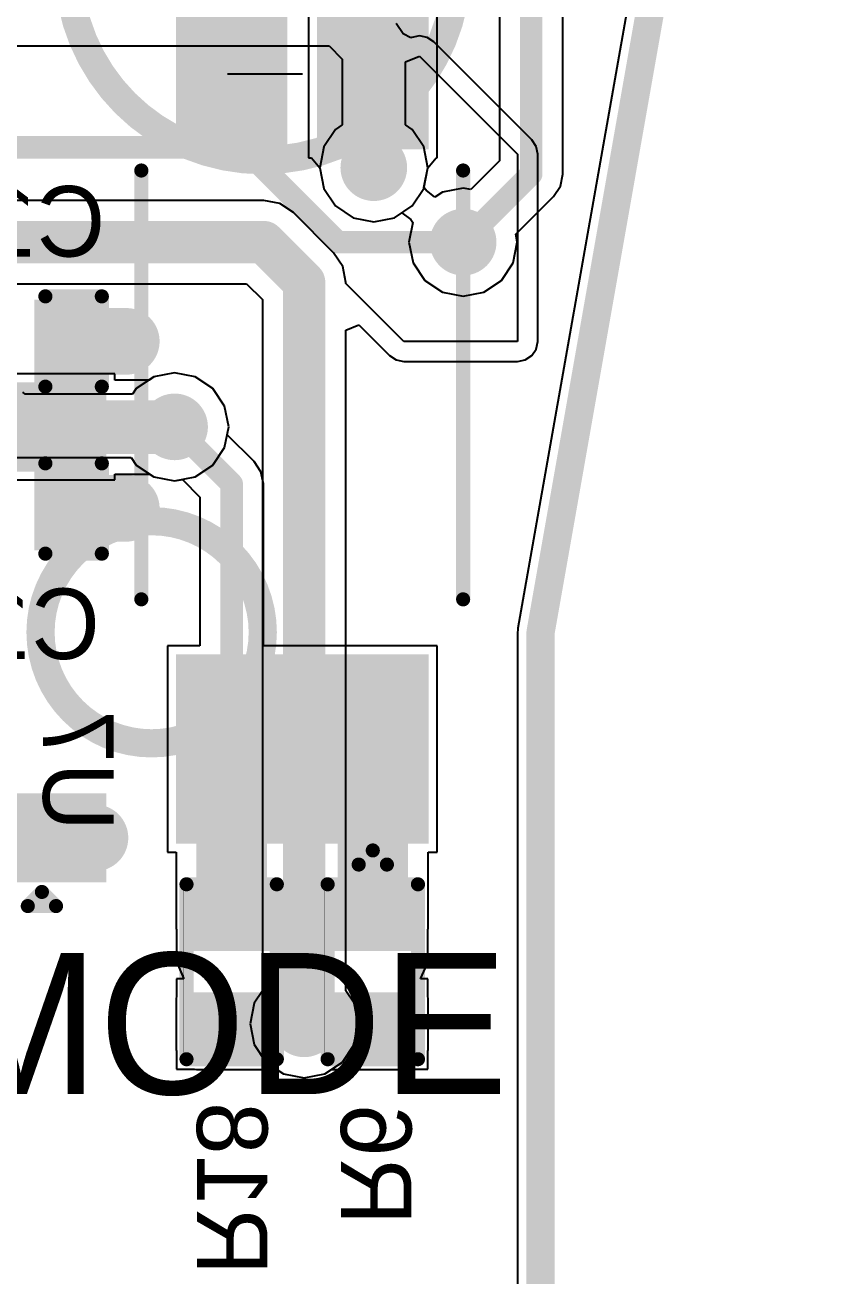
# Model space of a CAD drawing. Header units: millimetres. Extents: x -1.06 to 3.49, y -0.26 to 2.81.
# Drawn here: x 0.2898 to 0.5728, y 0.1262 to 0.5696 of the extents above; entities that cross this region are included whole.
import ezdxf

# ---------------------------------------------------------------- set-up
doc = ezdxf.new("R2010")
doc.units = ezdxf.units.MM
doc.header["$MEASUREMENT"] = 0
for name, color, linetype in [('BottomLayer', 5, 'Continuous'), ('BottomOverlay', 54, 'Continuous'), ('BottomPaste', 16, 'Continuous'), ('BottomSolder', 6, 'Continuous'), ('Mechanical1', 6, 'Continuous'), ('Mechanical2', 216, 'Continuous'), ('MultiLayer', 9, 'Continuous'), ('TopLayer', 1, 'Continuous'), ('TopOverlay', 2, 'Continuous'), ('TopPaste', 8, 'Continuous'), ('TopSolder', 216, 'Continuous'), ('ViaHoleLayer', 16, 'Continuous')]:
    doc.layers.add(name, color=color, linetype=linetype)

# ---------------------------------------------------------------- blocks, each defined once
blk = doc.blocks.new('SOP_4_1_27_________B____2_6___B_8')
at = {"layer": 'BottomLayer'}
for points in [[(-0.152559, 0.009252), (-0.093504, 0.009252), (-0.152559, 0.040748), (-0.093504, 0.040748)], [(0.093504, 0.009252), (0.152559, 0.009252), (0.093504, 0.040748), (0.152559, 0.040748)], [(-0.152559, -0.040748), (-0.093504, -0.040748), (-0.152559, -0.009252), (-0.093504, -0.009252)], [(0.093504, -0.040748), (0.152559, -0.040748), (0.093504, -0.009252), (0.152559, -0.009252)], [(0.093504, -0.040748), (0.152559, -0.040748), (0.093504, -0.009252), (0.152559, -0.009252)]]:
    blk.add_solid(points, dxfattribs=at)
at = {"layer": 'BottomOverlay', "const_width": 0.005}
for points in [[(-0.07, 0.057), (0.082, 0.057)], [(-0.164, -0.02), (-0.164, -0.03)], [(-0.164, -0.02), (-0.159, -0.025)], [(-0.159, -0.025), (-0.164, -0.03)], [(-0.07, -0.057), (0.082, -0.057)]]:
    blk.add_lwpolyline(points, dxfattribs=at)
at = {"layer": 'BottomOverlay', "const_width": 0.0025}
for points in [[(-0.07125, 0.057, 1), (-0.06875, 0.057, 1)], [(0.08075, 0.057, 1), (0.08325, 0.057, 1)], [(-0.16525, -0.02, 1), (-0.16275, -0.02, 1)], [(-0.16525, -0.02, 1), (-0.16275, -0.02, 1)], [(-0.16025, -0.025, 1), (-0.15775, -0.025, 1)], [(-0.16025, -0.025, 1), (-0.15775, -0.025, 1)], [(-0.16525, -0.03, 1), (-0.16275, -0.03, 1)], [(-0.16525, -0.03, 1), (-0.16275, -0.03, 1)], [(-0.07125, -0.057, 1), (-0.06875, -0.057, 1)], [(0.08075, -0.057, 1), (0.08325, -0.057, 1)]]:
    blk.add_lwpolyline(points, format="xyb", close=True, dxfattribs=at)
at = {"layer": 'BottomPaste'}
for points in [[(-0.152559, 0.009252), (-0.093504, 0.009252), (-0.152559, 0.040748), (-0.093504, 0.040748)], [(0.093504, 0.009252), (0.152559, 0.009252), (0.093504, 0.040748), (0.152559, 0.040748)], [(-0.152559, -0.040748), (-0.093504, -0.040748), (-0.152559, -0.009252), (-0.093504, -0.009252)], [(0.093504, -0.040748), (0.152559, -0.040748), (0.093504, -0.009252), (0.152559, -0.009252)], [(0.093504, -0.040748), (0.152559, -0.040748), (0.093504, -0.009252), (0.152559, -0.009252)]]:
    blk.add_solid(points, dxfattribs=at)
at = {"layer": 'BottomSolder'}
for points in [[(-0.156559, 0.005252), (-0.089504, 0.005252), (-0.156559, 0.044748), (-0.089504, 0.044748)], [(0.089504, 0.005252), (0.156559, 0.005252), (0.089504, 0.044748), (0.156559, 0.044748)], [(-0.156559, -0.044748), (-0.089504, -0.044748), (-0.156559, -0.005252), (-0.089504, -0.005252)], [(0.089504, -0.044748), (0.156559, -0.044748), (0.089504, -0.005252), (0.156559, -0.005252)], [(0.089504, -0.044748), (0.156559, -0.044748), (0.089504, -0.005252), (0.156559, -0.005252)]]:
    blk.add_solid(points, dxfattribs=at)
blk = doc.blocks.new('R___0402_B_14')
at = {"layer": 'BottomLayer'}
for points in [[(-0.0275, 0.0125), (-0.0275, -0.0125), (-0.0095, 0.0125), (-0.0095, -0.0125)], [(0.0095, 0.0125), (0.0095, -0.0125), (0.0275, 0.0125), (0.0275, -0.0125)]]:
    blk.add_solid(points, dxfattribs=at)
at = {"layer": 'BottomOverlay'}
for points, const_width in [([(-0.031, 0.016), (0.031, 0.016)], 0.005), ([(-0.031, 0.016), (-0.031, -0.016)], 0.005), ([(0.031, 0.016), (0.031, -0.016)], 0.005), ([(-0.032, 0.017), (0.032, 0.017)], 0.000127), ([(-0.031, -0.016), (0.031, -0.016)], 0.005)]:
    blk.add_lwpolyline(points, dxfattribs=dict(at, const_width=const_width))
for points, const_width in [([(-0.03225, 0.016, 1), (-0.02975, 0.016, 1)], 0.0025), ([(-0.03225, 0.016, 1), (-0.02975, 0.016, 1)], 0.0025), ([(0.02975, 0.016, 1), (0.03225, 0.016, 1)], 0.0025), ([(0.02975, 0.016, 1), (0.03225, 0.016, 1)], 0.0025), ([(-0.03203, 0.017, 1), (-0.03197, 0.017, 1)], 0.0000635), ([(0.03197, 0.017, 1), (0.03203, 0.017, 1)], 0.0000635), ([(-0.03225, -0.016, 1), (-0.02975, -0.016, 1)], 0.0025), ([(-0.03225, -0.016, 1), (-0.02975, -0.016, 1)], 0.0025), ([(0.02975, -0.016, 1), (0.03225, -0.016, 1)], 0.0025), ([(0.02975, -0.016, 1), (0.03225, -0.016, 1)], 0.0025)]:
    blk.add_lwpolyline(points, format="xyb", close=True, dxfattribs=dict(at, const_width=const_width))
at = {"layer": 'BottomPaste'}
for points in [[(-0.0275, 0.0125), (-0.0275, -0.0125), (-0.0095, 0.0125), (-0.0095, -0.0125)], [(0.0095, 0.0125), (0.0095, -0.0125), (0.0275, 0.0125), (0.0275, -0.0125)]]:
    blk.add_solid(points, dxfattribs=at)
at = {"layer": 'BottomSolder'}
for points in [[(-0.02967, 0.01467), (-0.02967, -0.01467), (-0.00733, 0.01467), (-0.00733, -0.01467)], [(0.00733, 0.01467), (0.00733, -0.01467), (0.02967, 0.01467), (0.02967, -0.01467)]]:
    blk.add_solid(points, dxfattribs=at)
blk = doc.blocks.new('C___0402_B_20')
at = {"layer": 'BottomLayer'}
for points in [[(-0.0275, 0.0125), (-0.0275, -0.0125), (-0.0095, 0.0125), (-0.0095, -0.0125)], [(0.0095, 0.0125), (0.0095, -0.0125), (0.0275, 0.0125), (0.0275, -0.0125)]]:
    blk.add_solid(points, dxfattribs=at)
at = {"layer": 'BottomOverlay', "const_width": 0.005}
for points in [[(-0.011, 0.016), (-0.031, 0.016)], [(-0.031, 0.016), (-0.031, -0.016)], [(0.031, 0.016), (0.011, 0.016)], [(0.031, 0.016), (0.031, -0.016)], [(-0.011, -0.016), (-0.031, -0.016)], [(0.031, -0.016), (0.011, -0.016)]]:
    blk.add_lwpolyline(points, dxfattribs=at)
at = {"layer": 'BottomOverlay', "const_width": 0.0025}
for points in [[(-0.03225, 0.016, 1), (-0.02975, 0.016, 1)], [(-0.03225, 0.016, 1), (-0.02975, 0.016, 1)], [(-0.01225, 0.016, 1), (-0.00975, 0.016, 1)], [(0.00975, 0.016, 1), (0.01225, 0.016, 1)], [(0.02975, 0.016, 1), (0.03225, 0.016, 1)], [(0.02975, 0.016, 1), (0.03225, 0.016, 1)], [(-0.03225, -0.016, 1), (-0.02975, -0.016, 1)], [(-0.03225, -0.016, 1), (-0.02975, -0.016, 1)], [(-0.01225, -0.016, 1), (-0.00975, -0.016, 1)], [(0.00975, -0.016, 1), (0.01225, -0.016, 1)], [(0.02975, -0.016, 1), (0.03225, -0.016, 1)], [(0.02975, -0.016, 1), (0.03225, -0.016, 1)]]:
    blk.add_lwpolyline(points, format="xyb", close=True, dxfattribs=at)
at = {"layer": 'BottomPaste'}
for points in [[(-0.0275, 0.0125), (-0.0275, -0.0125), (-0.0095, 0.0125), (-0.0095, -0.0125)], [(0.0095, 0.0125), (0.0095, -0.0125), (0.0275, 0.0125), (0.0275, -0.0125)]]:
    blk.add_solid(points, dxfattribs=at)
at = {"layer": 'BottomSolder'}
for points in [[(-0.02986, 0.01486), (-0.02986, -0.01486), (-0.00714, 0.01486), (-0.00714, -0.01486)], [(0.00714, 0.01486), (0.00714, -0.01486), (0.02986, 0.01486), (0.02986, -0.01486)]]:
    blk.add_solid(points, dxfattribs=at)
blk = doc.blocks.new('C___0402_B_21')
at = {"layer": 'BottomLayer'}
for points in [[(-0.0275, 0.0125), (-0.0275, -0.0125), (-0.0095, 0.0125), (-0.0095, -0.0125)], [(0.0095, 0.0125), (0.0095, -0.0125), (0.0275, 0.0125), (0.0275, -0.0125)]]:
    blk.add_solid(points, dxfattribs=at)
at = {"layer": 'BottomOverlay', "const_width": 0.005}
for points in [[(-0.011, 0.016), (-0.031, 0.016)], [(-0.031, 0.016), (-0.031, -0.016)], [(0.031, 0.016), (0.011, 0.016)], [(0.031, 0.016), (0.031, -0.016)], [(-0.011, -0.016), (-0.031, -0.016)], [(0.031, -0.016), (0.011, -0.016)]]:
    blk.add_lwpolyline(points, dxfattribs=at)
at = {"layer": 'BottomOverlay', "const_width": 0.0025}
for points in [[(-0.03225, 0.016, 1), (-0.02975, 0.016, 1)], [(-0.03225, 0.016, 1), (-0.02975, 0.016, 1)], [(-0.01225, 0.016, 1), (-0.00975, 0.016, 1)], [(0.00975, 0.016, 1), (0.01225, 0.016, 1)], [(0.02975, 0.016, 1), (0.03225, 0.016, 1)], [(0.02975, 0.016, 1), (0.03225, 0.016, 1)], [(-0.03225, -0.016, 1), (-0.02975, -0.016, 1)], [(-0.03225, -0.016, 1), (-0.02975, -0.016, 1)], [(-0.01225, -0.016, 1), (-0.00975, -0.016, 1)], [(0.00975, -0.016, 1), (0.01225, -0.016, 1)], [(0.02975, -0.016, 1), (0.03225, -0.016, 1)], [(0.02975, -0.016, 1), (0.03225, -0.016, 1)]]:
    blk.add_lwpolyline(points, format="xyb", close=True, dxfattribs=at)
at = {"layer": 'BottomPaste'}
for points in [[(-0.0275, 0.0125), (-0.0275, -0.0125), (-0.0095, 0.0125), (-0.0095, -0.0125)], [(0.0095, 0.0125), (0.0095, -0.0125), (0.0275, 0.0125), (0.0275, -0.0125)]]:
    blk.add_solid(points, dxfattribs=at)
at = {"layer": 'BottomSolder'}
for points in [[(-0.02986, 0.01486), (-0.02986, -0.01486), (-0.00714, 0.01486), (-0.00714, -0.01486)], [(0.00714, 0.01486), (0.00714, -0.01486), (0.02986, 0.01486), (0.02986, -0.01486)]]:
    blk.add_solid(points, dxfattribs=at)
blk = doc.blocks.new('TC_0522C_1_7_260G__24')
at = {"layer": 'TopLayer'}
for points in [[(-0.1378, 0.06102), (-0.09843, 0.06102), (-0.1378, 0.08465), (-0.09843, 0.08465)], [(0.09843, 0.06102), (0.1378, 0.06102), (0.09843, 0.08465), (0.1378, 0.08465)], [(-0.1378, -0.08465), (-0.09843, -0.08465), (-0.1378, -0.06102), (-0.09843, -0.06102)], [(0.09843, -0.08465), (0.1378, -0.08465), (0.09843, -0.06102), (0.1378, -0.06102)]]:
    blk.add_solid(points, dxfattribs=at)
at = {"layer": 'TopOverlay', "const_width": 0.005}
for points in [[(-0.056, 0.105), (-0.074, 0.087)], [(0.056, 0.105), (-0.056, 0.105)], [(0.074, 0.087), (0.056, 0.105)], [(-0.119, 0.092), (-0.124, 0.097)], [(-0.114, 0.097), (-0.124, 0.097)], [(-0.114, 0.097), (-0.119, 0.092)], [(0.107, 0.056), (0.107, -0.054)], [(-0.107, -0.054), (-0.107, 0.055)], [(-0.056, -0.105), (-0.074, -0.087)], [(0.074, -0.087), (0.056, -0.105)], [(0.056, -0.105), (-0.056, -0.105)]]:
    blk.add_lwpolyline(points, dxfattribs=at)
at = {"layer": 'TopOverlay', "const_width": 0.0025}
for points in [[(-0.05725, 0.105, 1), (-0.05475, 0.105, 1)], [(-0.05725, 0.105, 1), (-0.05475, 0.105, 1)], [(0.05475, 0.105, 1), (0.05725, 0.105, 1)], [(0.05475, 0.105, 1), (0.05725, 0.105, 1)], [(-0.12525, 0.097, 1), (-0.12275, 0.097, 1)], [(-0.12525, 0.097, 1), (-0.12275, 0.097, 1)], [(-0.11525, 0.097, 1), (-0.11275, 0.097, 1)], [(-0.11525, 0.097, 1), (-0.11275, 0.097, 1)], [(-0.12025, 0.092, 1), (-0.11775, 0.092, 1)], [(-0.12025, 0.092, 1), (-0.11775, 0.092, 1)], [(-0.07525, 0.087, 1), (-0.07275, 0.087, 1)], [(0.07275, 0.087, 1), (0.07525, 0.087, 1)], [(0.10575, 0.056, 1), (0.10825, 0.056, 1)], [(-0.10825, 0.055, 1), (-0.10575, 0.055, 1)], [(-0.10825, -0.054, 1), (-0.10575, -0.054, 1)], [(0.10575, -0.054, 1), (0.10825, -0.054, 1)], [(-0.07525, -0.087, 1), (-0.07275, -0.087, 1)], [(0.07275, -0.087, 1), (0.07525, -0.087, 1)], [(-0.05725, -0.105, 1), (-0.05475, -0.105, 1)], [(-0.05725, -0.105, 1), (-0.05475, -0.105, 1)], [(0.05475, -0.105, 1), (0.05725, -0.105, 1)], [(0.05475, -0.105, 1), (0.05725, -0.105, 1)]]:
    blk.add_lwpolyline(points, format="xyb", close=True, dxfattribs=at)
at = {"layer": 'TopPaste'}
for points in [[(-0.1378, 0.06102), (-0.09843, 0.06102), (-0.1378, 0.08465), (-0.09843, 0.08465)], [(0.09843, 0.06102), (0.1378, 0.06102), (0.09843, 0.08465), (0.1378, 0.08465)], [(-0.1378, -0.08465), (-0.09843, -0.08465), (-0.1378, -0.06102), (-0.09843, -0.06102)], [(0.09843, -0.08465), (0.1378, -0.08465), (0.09843, -0.06102), (0.1378, -0.06102)]]:
    blk.add_solid(points, dxfattribs=at)
at = {"layer": 'TopSolder'}
for points in [[(-0.1418, 0.05702), (-0.09443, 0.05702), (-0.1418, 0.08865), (-0.09443, 0.08865)], [(0.09443, 0.05702), (0.1418, 0.05702), (0.09443, 0.08865), (0.1418, 0.08865)], [(-0.1418, -0.08865), (-0.09443, -0.08865), (-0.1418, -0.05702), (-0.09443, -0.05702)], [(0.09443, -0.08865), (0.1418, -0.08865), (0.09443, -0.05702), (0.1418, -0.05702)]]:
    blk.add_solid(points, dxfattribs=at)
blk = doc.blocks.new('R___0402_B_27')
at = {"layer": 'BottomLayer'}
for points in [[(-0.0275, 0.0125), (-0.0275, -0.0125), (-0.0095, 0.0125), (-0.0095, -0.0125)], [(0.0095, 0.0125), (0.0095, -0.0125), (0.0275, 0.0125), (0.0275, -0.0125)]]:
    blk.add_solid(points, dxfattribs=at)
at = {"layer": 'BottomOverlay'}
for points, const_width in [([(-0.031, 0.016), (0.031, 0.016)], 0.005), ([(-0.031, 0.016), (-0.031, -0.016)], 0.005), ([(0.031, 0.016), (0.031, -0.016)], 0.005), ([(-0.032, 0.017), (0.032, 0.017)], 0.000127), ([(-0.031, -0.016), (0.031, -0.016)], 0.005)]:
    blk.add_lwpolyline(points, dxfattribs=dict(at, const_width=const_width))
for points, const_width in [([(-0.03225, 0.016, 1), (-0.02975, 0.016, 1)], 0.0025), ([(-0.03225, 0.016, 1), (-0.02975, 0.016, 1)], 0.0025), ([(0.02975, 0.016, 1), (0.03225, 0.016, 1)], 0.0025), ([(0.02975, 0.016, 1), (0.03225, 0.016, 1)], 0.0025), ([(-0.03203, 0.017, 1), (-0.03197, 0.017, 1)], 0.0000635), ([(0.03197, 0.017, 1), (0.03203, 0.017, 1)], 0.0000635), ([(-0.03225, -0.016, 1), (-0.02975, -0.016, 1)], 0.0025), ([(-0.03225, -0.016, 1), (-0.02975, -0.016, 1)], 0.0025), ([(0.02975, -0.016, 1), (0.03225, -0.016, 1)], 0.0025), ([(0.02975, -0.016, 1), (0.03225, -0.016, 1)], 0.0025)]:
    blk.add_lwpolyline(points, format="xyb", close=True, dxfattribs=dict(at, const_width=const_width))
at = {"layer": 'BottomPaste'}
for points in [[(-0.0275, 0.0125), (-0.0275, -0.0125), (-0.0095, 0.0125), (-0.0095, -0.0125)], [(0.0095, 0.0125), (0.0095, -0.0125), (0.0275, 0.0125), (0.0275, -0.0125)]]:
    blk.add_solid(points, dxfattribs=at)
at = {"layer": 'BottomSolder'}
for points in [[(-0.02967, 0.01467), (-0.02967, -0.01467), (-0.00733, 0.01467), (-0.00733, -0.01467)], [(0.00733, 0.01467), (0.00733, -0.01467), (0.02967, 0.01467), (0.02967, -0.01467)]]:
    blk.add_solid(points, dxfattribs=at)

msp = doc.modelspace()

# ---------------------------------------------------------------- linework, layer by layer
at = {"layer": 'BottomLayer'}
for p, q in [((0.55981, 0.89679), (0.46441, 0.35575)), ((0.48033, 0.51673), (0.48033, 0.82076)), ((0.4579, 0.67788), (0.4579, 0.52137)), ((0.39025, 0.59516), (0.39025, 0.5225)), ((0.43575, 0.5225), (0.43575, 0.59556)), ((0.39025, 0.5225), (0.3913, 0.5225)), ((0.3913, 0.5225), (0.39418, 0.519)), ((0.39418, 0.519), (0.39564, 0.51166)), ((0.43114, 0.51199), (0.43253, 0.519)), ((0.43253, 0.519), (0.43541, 0.5225)), ((0.43541, 0.5225), (0.43575, 0.5225)), ((0.4579, 0.52137), (0.44777, 0.51124)), ((0.47948, 0.51244), (0.48033, 0.51673)), ((0.39564, 0.51166), (0.39979, 0.50544)), ((0.43188, 0.51103), (0.43114, 0.51199)), ((0.43502, 0.50857), (0.43188, 0.51103)), ((0.43766, 0.51033), (0.43502, 0.50857)), ((0.445, 0.51179), (0.43766, 0.51033)), ((0.44777, 0.51124), (0.445, 0.51179)), ((0.47705, 0.5088), (0.47948, 0.51244)), ((0.46363, 0.49538), (0.47704, 0.5088)), ((0.47704, 0.5088), (0.47705, 0.5088)), ((0.39979, 0.50544), (0.40602, 0.50128)), ((0.40602, 0.50128), (0.41336, 0.49982)), ((0.41336, 0.49982), (0.4207, 0.50128)), ((0.4207, 0.50128), (0.42333, 0.50304)), ((0.42333, 0.50304), (0.42648, 0.50058)), ((0.42722, 0.49962), (0.42582, 0.49261)), ((0.42648, 0.50058), (0.42722, 0.49962)), ((0.42582, 0.49261), (0.42728, 0.48527)), ((0.46272, 0.48527), (0.46418, 0.49261)), ((0.46418, 0.49261), (0.46363, 0.49538)), ((0.42728, 0.48527), (0.43144, 0.47905)), ((0.45856, 0.47905), (0.46272, 0.48527)), ((0.43144, 0.47905), (0.43766, 0.47489)), ((0.45234, 0.47489), (0.45856, 0.47905)), ((0.43766, 0.47489), (0.445, 0.47343)), ((0.445, 0.47343), (0.45234, 0.47489)), ((0.33544, 0.44485), (0.32922, 0.44069)), ((0.34278, 0.44631), (0.33544, 0.44485)), ((0.35012, 0.44485), (0.34278, 0.44631)), ((0.35634, 0.44069), (0.35012, 0.44485)), ((0.28987, 0.43868), (0.28897, 0.43939)), ((0.32922, 0.44069), (0.32787, 0.43868)), ((0.3605, 0.43447), (0.35634, 0.44069)), ((0.32787, 0.43868), (0.28987, 0.43868)), ((0.36196, 0.42713), (0.3605, 0.43447)), ((0.36141, 0.42436), (0.36196, 0.42713)), ((0.37093, 0.41484), (0.36141, 0.42436)), ((0.28459, 0.41625), (0.32743, 0.41625)), ((0.32743, 0.41625), (0.32922, 0.41356)), ((0.32922, 0.41356), (0.33544, 0.40941)), ((0.37336, 0.4112), (0.37093, 0.41484)), ((0.37093, 0.41484), (0.37093, 0.41484)), ((0.33544, 0.40941), (0.34278, 0.40795)), ((0.34278, 0.40795), (0.34555, 0.4085)), ((0.34555, 0.4085), (0.35178, 0.40226)), ((0.37422, 0.40691), (0.37336, 0.4112)), ((0.37422, 0.3495), (0.37422, 0.40691)), ((0.35178, 0.40226), (0.35178, 0.3495)), ((0.46442, 0.35503), (0.46428, 0.35433)), ((0.46441, 0.35575), (0.46442, 0.35503)), ((0.46428, 0.35433), (0.46428, -0.10995)), ((0.35178, 0.3495), (0.34025, 0.3495)), ((0.34025, 0.3495), (0.34025, 0.27644)), ((0.38525, 0.3495), (0.37422, 0.3495)), ((0.38575, 0.3495), (0.38525, 0.3495)), ((0.39025, 0.3495), (0.38575, 0.3495)), ((0.39075, 0.3495), (0.39025, 0.3495)), ((0.43575, 0.3495), (0.39075, 0.3495)), ((0.43575, 0.27644), (0.43575, 0.3495)), ((0.34025, 0.27644), (0.34336, 0.27644)), ((0.34336, 0.27644), (0.34336, 0.2495)), ((0.43264, 0.2495), (0.43264, 0.27644)), ((0.43264, 0.27644), (0.43575, 0.27644)), ((0.34336, 0.2495), (0.3435, 0.24881)), ((0.3435, 0.24881), (0.3435, 0.2365)), ((0.4325, 0.24881), (0.43264, 0.2495)), ((0.4325, 0.2365), (0.4325, 0.24881)), ((0.3435, 0.2365), (0.34387, 0.2365)), ((0.34387, 0.2365), (0.34609, 0.2315)), ((0.42991, 0.2315), (0.43213, 0.2365)), ((0.43213, 0.2365), (0.4325, 0.2365)), ((0.34609, 0.2315), (0.3435, 0.2315)), ((0.3435, 0.2315), (0.3435, 0.22519)), ((0.4325, 0.2315), (0.42991, 0.2315)), ((0.4325, 0.22519), (0.4325, 0.2315)), ((0.3435, 0.22519), (0.34336, 0.2245)), ((0.34336, 0.2245), (0.34336, 0.2065)), ((0.43264, 0.2245), (0.4325, 0.22519)), ((0.43264, 0.2065), (0.43264, 0.2245)), ((0.34336, 0.2065), (0.3435, 0.20581)), ((0.3435, 0.20581), (0.3435, 0.1995)), ((0.4325, 0.20581), (0.43264, 0.2065)), ((0.4325, 0.1995), (0.4325, 0.20581)), ((0.3435, 0.1995), (0.34981, 0.1995)), ((0.34981, 0.1995), (0.3505, 0.19936)), ((0.3505, 0.19936), (0.37903, 0.19936)), ((0.37903, 0.19936), (0.38134, 0.19782)), ((0.38134, 0.19782), (0.38868, 0.19636)), ((0.38868, 0.19636), (0.39602, 0.19782)), ((0.39602, 0.19782), (0.39833, 0.19936)), ((0.39833, 0.19936), (0.4255, 0.19936)), ((0.4255, 0.19936), (0.42619, 0.1995)), ((0.42619, 0.1995), (0.4325, 0.1995))]:
    msp.add_line(p, q, dxfattribs=at)
for points, const_width in [([(0.46911, 0.51673), (0.46911, 0.84069)], 0.008), ([(0.413, 0.55903), (0.41304, 0.55903)], 0.02), ([(0.41304, 0.55903), (0.41318, 0.55889)], 0.02), ([(0.41318, 0.51918), (0.41318, 0.55889)], 0.02), ([(0.41318, 0.51918), (0.41336, 0.519)], 0.02), ([(0.445, 0.49261), (0.46911, 0.51673)], 0.008), ([(0.21452, 0.42746), (0.34244, 0.42746)], 0.008), ([(0.34244, 0.42746), (0.34278, 0.42713)], 0.008), ([(0.34278, 0.42713), (0.363, 0.40691)], 0.008), ([(0.363, 0.31297), (0.363, 0.40691)], 0.008)]:
    msp.add_lwpolyline(points, dxfattribs=dict(at, const_width=const_width))
for points, const_width in [([(0.408, 0.55903, 1), (0.418, 0.55903, 1)], 0.01), ([(0.40804, 0.55903, 1), (0.41804, 0.55903, 1)], 0.01), ([(0.40804, 0.55903, 1), (0.41804, 0.55903, 1)], 0.01), ([(0.40818, 0.55889, 1), (0.41818, 0.55889, 1)], 0.01), ([(0.40818, 0.55889, 1), (0.41818, 0.55889, 1)], 0.01), ([(0.40745, 0.519, 1), (0.41926, 0.519, 1)], 0.01181), ([(0.40818, 0.51918, 1), (0.41818, 0.51918, 1)], 0.01), ([(0.40818, 0.51918, 1), (0.41818, 0.51918, 1)], 0.01), ([(0.40836, 0.519, 1), (0.41836, 0.519, 1)], 0.01), ([(0.46711, 0.51673, 1), (0.47111, 0.51673, 1)], 0.004), ([(0.46711, 0.51673, 1), (0.47111, 0.51673, 1)], 0.004), ([(0.43909, 0.49261, 1), (0.45091, 0.49261, 1)], 0.01181), ([(0.443, 0.49261, 1), (0.447, 0.49261, 1)], 0.004), ([(0.31976, 0.45744, 1), (0.33157, 0.45744, 1)], 0.01181), ([(0.33687, 0.42713, 1), (0.34868, 0.42713, 1)], 0.01181), ([(0.34044, 0.42746, 1), (0.34444, 0.42746, 1)], 0.004), ([(0.34044, 0.42746, 1), (0.34444, 0.42746, 1)], 0.004), ([(0.34078, 0.42713, 1), (0.34478, 0.42713, 1)], 0.004), ([(0.34078, 0.42713, 1), (0.34478, 0.42713, 1)], 0.004), ([(0.31976, 0.39826, 1), (0.33157, 0.39826, 1)], 0.01181), ([(0.361, 0.40691, 1), (0.365, 0.40691, 1)], 0.004), ([(0.361, 0.40691, 1), (0.365, 0.40691, 1)], 0.004), ([(0.361, 0.31297, 1), (0.365, 0.31297, 1)], 0.004), ([(0.30866, 0.28146, 1), (0.32047, 0.28146, 1)], 0.01181), ([(0.38277, 0.21554, 1), (0.39458, 0.21554, 1)], 0.01181)]:
    msp.add_lwpolyline(points, format="xyb", close=True, dxfattribs=dict(at, const_width=const_width))
for points in [[(0.4255, 0.62039), (0.4005, 0.62039), (0.4255, 0.54889), (0.4005, 0.54889)], [(0.3045, 0.44563), (0.32566, 0.44563), (0.3045, 0.46926), (0.32566, 0.46926)], [(0.3045, 0.45739), (0.32566, 0.45739), (0.3045, 0.45744), (0.32566, 0.45744)], [(0.3045, 0.38645), (0.32566, 0.38645), (0.3045, 0.41008), (0.32566, 0.41008)], [(0.3505, 0.2495), (0.3755, 0.2495), (0.3505, 0.321), (0.3755, 0.321)], [(0.4005, 0.2495), (0.4255, 0.2495), (0.4005, 0.321), (0.4255, 0.321)], [(0.3505, 0.2065), (0.4255, 0.2065), (0.3505, 0.2245), (0.4255, 0.2245)]]:
    msp.add_solid(points, dxfattribs=at)
at = {"layer": 'Mechanical1', "const_width": 0.01}
for points in [[(0.44291, 0.59055, -1), (0.30512, 0.59055)], [(0.33465, 0.31496, -1), (0.33465, 0.3937)], [(0.33465, 0.3937, -1), (0.33465, 0.31496)]]:
    msp.add_lwpolyline(points, format="xyb", dxfattribs=at)
for points in [[(0.28471, 0.43701), (0.30315, 0.43701)], [(0.30315, 0.41732), (0.30315, 0.43701)], [(0.28471, 0.41732), (0.30315, 0.41732)], [(0.28471, 0.29134), (0.30315, 0.29134)], [(0.30315, 0.27165), (0.30315, 0.29134)], [(0.28471, 0.27165), (0.30315, 0.27165)]]:
    msp.add_lwpolyline(points, dxfattribs=at)
at = {"layer": 'Mechanical1', "const_width": 0.005}
for points in [[(0.30065, 0.43701, 1), (0.30565, 0.43701, 1)], [(0.30065, 0.43701, 1), (0.30565, 0.43701, 1)], [(0.30065, 0.41732, 1), (0.30565, 0.41732, 1)], [(0.30065, 0.41732, 1), (0.30565, 0.41732, 1)], [(0.33215, 0.3937, 1), (0.33715, 0.3937, 1)], [(0.33215, 0.3937, 1), (0.33715, 0.3937, 1)], [(0.33215, 0.31496, 1), (0.33715, 0.31496, 1)], [(0.33215, 0.31496, 1), (0.33715, 0.31496, 1)], [(0.30065, 0.29134, 1), (0.30565, 0.29134, 1)], [(0.30065, 0.29134, 1), (0.30565, 0.29134, 1)], [(0.30065, 0.27165, 1), (0.30565, 0.27165, 1)], [(0.30065, 0.27165, 1), (0.30565, 0.27165, 1)]]:
    msp.add_lwpolyline(points, format="xyb", close=True, dxfattribs=at)
at = {"layer": 'Mechanical2', "const_width": 0.01}
for points in [[(0.47244, 0.35433), (0.56784, 0.89538)], [(0.47244, -0.11811), (0.47244, 0.35433)]]:
    msp.add_lwpolyline(points, dxfattribs=at)
at = {"layer": 'Mechanical2', "const_width": 0.005}
msp.add_lwpolyline([(0.46994, 0.35433, 1), (0.47494, 0.35433, 1)], format="xyb", close=True, dxfattribs=at)
msp.add_lwpolyline([(0.46994, 0.35433, 1), (0.47494, 0.35433, 1)], format="xyb", close=True, dxfattribs=at)
at = {"layer": 'MultiLayer', "const_width": 0.01181}
for points in [[(0.40745, 0.519, 1), (0.41926, 0.519, 1)], [(0.43909, 0.49261, 1), (0.45091, 0.49261, 1)], [(0.31976, 0.45744, 1), (0.33157, 0.45744, 1)], [(0.33687, 0.42713, 1), (0.34868, 0.42713, 1)], [(0.31976, 0.39826, 1), (0.33157, 0.39826, 1)], [(0.30866, 0.28146, 1), (0.32047, 0.28146, 1)], [(0.38277, 0.21554, 1), (0.39458, 0.21554, 1)]]:
    msp.add_lwpolyline(points, format="xyb", close=True, dxfattribs=at)
at = {"layer": 'TopLayer'}
for p, q in [((0.55981, 0.89679), (0.46441, 0.35575)), ((0.42372, 0.56646), (0.42129, 0.5701)), ((0.42648, 0.56499), (0.42372, 0.56646)), ((0.42684, 0.56514), (0.42648, 0.56499)), ((0.42957, 0.56568), (0.42684, 0.56514)), ((0.4323, 0.56514), (0.42957, 0.56568)), ((0.43462, 0.56359), (0.4323, 0.56514)), ((0.46933, 0.52888), (0.43462, 0.56359)), ((0.19877, 0.56217), (0.39749, 0.56217)), ((0.39749, 0.56217), (0.40214, 0.55752)), ((0.40214, 0.55752), (0.40214, 0.53413)), ((0.42457, 0.55647), (0.42957, 0.55854)), ((0.42457, 0.53413), (0.42457, 0.55647)), ((0.42957, 0.55854), (0.46428, 0.52383)), ((0.39979, 0.53256), (0.39564, 0.52634)), ((0.40214, 0.53413), (0.39979, 0.53256)), ((0.42692, 0.53256), (0.42457, 0.53413)), ((0.43107, 0.52634), (0.42692, 0.53256)), ((0.47088, 0.52656), (0.46933, 0.52888)), ((0.39564, 0.52634), (0.39418, 0.519)), ((0.43253, 0.519), (0.43107, 0.52634)), ((0.46428, 0.52383), (0.46428, 0.45744)), ((0.47142, 0.52383), (0.47088, 0.52656)), ((0.47142, 0.45744), (0.47142, 0.52383)), ((0.39418, 0.519), (0.39564, 0.51166)), ((0.43107, 0.51166), (0.43253, 0.519)), ((0.39564, 0.51166), (0.39979, 0.50544)), ((0.42692, 0.50544), (0.43107, 0.51166)), ((0.37443, 0.5074), (0.26473, 0.5074)), ((0.38009, 0.50627), (0.37443, 0.5074)), ((0.38488, 0.50307), (0.38009, 0.50627)), ((0.39913, 0.48882), (0.38488, 0.50307)), ((0.39979, 0.50544), (0.40602, 0.50128)), ((0.40602, 0.50128), (0.41336, 0.49982)), ((0.41336, 0.49982), (0.4207, 0.50128)), ((0.4207, 0.50128), (0.42692, 0.50544)), ((0.40234, 0.48402), (0.39913, 0.48882)), ((0.40346, 0.47836), (0.40234, 0.48402)), ((0.26473, 0.47783), (0.36831, 0.47783)), ((0.36831, 0.47783), (0.3739, 0.47224)), ((0.40346, 0.47798), (0.40346, 0.47836)), ((0.424, 0.45744), (0.40346, 0.47798)), ((0.3739, 0.47224), (0.3739, 0.22727)), ((0.40346, 0.46135), (0.40808, 0.46327)), ((0.40346, 0.22727), (0.40346, 0.46135)), ((0.40808, 0.46327), (0.41895, 0.4524)), ((0.46428, 0.45744), (0.424, 0.45744)), ((0.47088, 0.45471), (0.47142, 0.45744)), ((0.41895, 0.4524), (0.42127, 0.45085)), ((0.46702, 0.45085), (0.46933, 0.4524)), ((0.46933, 0.4524), (0.47088, 0.45471)), ((0.42127, 0.45085), (0.424, 0.45031)), ((0.424, 0.45031), (0.46428, 0.45031)), ((0.46428, 0.45031), (0.46702, 0.45085)), ((0.32156, 0.44594), (0.26819, 0.44594)), ((0.32156, 0.4437), (0.32156, 0.44594)), ((0.33373, 0.4437), (0.32156, 0.4437)), ((0.33544, 0.44485), (0.33373, 0.4437)), ((0.34278, 0.44631), (0.33544, 0.44485)), ((0.35012, 0.44485), (0.34278, 0.44631)), ((0.35634, 0.44069), (0.35012, 0.44485)), ((0.3605, 0.43447), (0.35634, 0.44069)), ((0.36196, 0.42713), (0.3605, 0.43447)), ((0.3605, 0.41979), (0.36196, 0.42713)), ((0.35634, 0.41356), (0.3605, 0.41979)), ((0.35012, 0.40941), (0.35634, 0.41356)), ((0.26819, 0.40832), (0.32156, 0.40832)), ((0.32156, 0.40832), (0.32156, 0.41036)), ((0.32156, 0.41036), (0.33401, 0.41036)), ((0.33401, 0.41036), (0.33544, 0.40941)), ((0.33544, 0.40941), (0.34278, 0.40795)), ((0.34278, 0.40795), (0.35012, 0.40941)), ((0.46442, 0.35503), (0.46428, 0.35433)), ((0.46441, 0.35575), (0.46442, 0.35503)), ((0.46428, 0.35433), (0.46428, -0.10995)), ((0.3739, 0.22727), (0.37096, 0.22288)), ((0.4064, 0.22288), (0.40346, 0.22727)), ((0.37096, 0.22288), (0.3695, 0.21554)), ((0.40786, 0.21554), (0.4064, 0.22288)), ((0.3695, 0.21554), (0.37096, 0.2082)), ((0.4064, 0.2082), (0.40786, 0.21554)), ((0.37096, 0.2082), (0.37512, 0.20197)), ((0.40224, 0.20197), (0.4064, 0.2082)), ((0.37512, 0.20197), (0.38134, 0.19782)), ((0.39602, 0.19782), (0.40224, 0.20197)), ((0.38134, 0.19782), (0.38868, 0.19636)), ((0.38868, 0.19636), (0.39602, 0.19782))]:
    msp.add_line(p, q, dxfattribs=at)
for points, const_width in [([(0.39552, 0.58), (0.41336, 0.56217)], 0.008), ([(0.41336, 0.519), (0.41336, 0.56217)], 0.008), ([(0.20718, 0.52618), (0.36703, 0.52618)], 0.008), ([(0.36703, 0.52618), (0.40059, 0.49261)], 0.008), ([(0.253, 0.49261), (0.37443, 0.49261)], 0.015), ([(0.37443, 0.49261), (0.38868, 0.47836)], 0.015), ([(0.40059, 0.49261), (0.445, 0.49261)], 0.008), ([(0.445, 0.49261), (0.447, 0.49261)], 0.008), ([(0.38868, 0.21554), (0.38868, 0.47836)], 0.015)]:
    msp.add_lwpolyline(points, dxfattribs=dict(at, const_width=const_width))
for points, const_width in [([(0.41136, 0.56217, 1), (0.41536, 0.56217, 1)], 0.004), ([(0.41136, 0.56217, 1), (0.41536, 0.56217, 1)], 0.004), ([(0.36503, 0.52618, 1), (0.36903, 0.52618, 1)], 0.004), ([(0.36503, 0.52618, 1), (0.36903, 0.52618, 1)], 0.004), ([(0.40745, 0.519, 1), (0.41926, 0.519, 1)], 0.01181), ([(0.41136, 0.519, 1), (0.41536, 0.519, 1)], 0.004), ([(0.43909, 0.49261, 1), (0.45091, 0.49261, 1)], 0.01181), ([(0.37068, 0.49261, 1), (0.37818, 0.49261, 1)], 0.0075), ([(0.37068, 0.49261, 1), (0.37818, 0.49261, 1)], 0.0075), ([(0.39859, 0.49261, 1), (0.40259, 0.49261, 1)], 0.004), ([(0.39859, 0.49261, 1), (0.40259, 0.49261, 1)], 0.004), ([(0.443, 0.49261, 1), (0.447, 0.49261, 1)], 0.004), ([(0.443, 0.49261, 1), (0.447, 0.49261, 1)], 0.004), ([(0.445, 0.49261, 1), (0.449, 0.49261, 1)], 0.004), ([(0.38493, 0.47836, 1), (0.39243, 0.47836, 1)], 0.0075), ([(0.38493, 0.47836, 1), (0.39243, 0.47836, 1)], 0.0075), ([(0.31976, 0.45744, 1), (0.33157, 0.45744, 1)], 0.01181), ([(0.33687, 0.42713, 1), (0.34868, 0.42713, 1)], 0.01181), ([(0.31976, 0.39826, 1), (0.33157, 0.39826, 1)], 0.01181), ([(0.30866, 0.28146, 1), (0.32047, 0.28146, 1)], 0.01181), ([(0.38277, 0.21554, 1), (0.39458, 0.21554, 1)], 0.01181), ([(0.38493, 0.21554, 1), (0.39243, 0.21554, 1)], 0.0075)]:
    msp.add_lwpolyline(points, format="xyb", close=True, dxfattribs=dict(at, const_width=const_width))
for points in [[(0.34278, 0.43657), (0.29488, 0.43657), (0.34278, 0.4175), (0.29488, 0.4175)], [(0.26297, 0.26965), (0.29488, 0.26965), (0.26297, 0.29327), (0.29488, 0.29327)]]:
    msp.add_solid(points, dxfattribs=at)
at = {"layer": 'TopOverlay'}
msp.add_line((0.38813, 0.55216), (0.36147, 0.55216), dxfattribs=at)
at = {"layer": 'ViaHoleLayer', "const_width": 0.00591}
for points in [[(0.4104, 0.519, 1), (0.41631, 0.519, 1)], [(0.44205, 0.49261, 1), (0.44795, 0.49261, 1)], [(0.32271, 0.45744, 1), (0.32862, 0.45744, 1)], [(0.33983, 0.42713, 1), (0.34573, 0.42713, 1)], [(0.32271, 0.39826, 1), (0.32862, 0.39826, 1)], [(0.31161, 0.28146, 1), (0.31751, 0.28146, 1)], [(0.38573, 0.21554, 1), (0.39163, 0.21554, 1)]]:
    msp.add_lwpolyline(points, format="xyb", close=True, dxfattribs=at)

# ---------------------------------------------------------------- block references
for name, p, rotation in [('SOP_4_1_27_________B____2_6___B_8', (0.388, 0.436), 90), ('C___0402_B_21', (0.286, 0.45739), 180), ('TC_0522C_1_7_260G__24', (0.17677, 0.35429), 180), ('C___0402_B_20', (0.286, 0.3982), 180), ('R___0402_B_14', (0.363, 0.234), 90), ('R___0402_B_27', (0.413, 0.234), 90)]:
    msp.add_blockref(name, p, dxfattribs=dict(rotation=rotation))

# ---------------------------------------------------------------- texts
at = {"layer": 'BottomOverlay', "text_generation_flag": 2}
for s, p in [('C12', (0.31822, 0.48749)), ('C13', (0.31631, 0.34484))]:
    msp.add_text(s, height=0.025, dxfattribs=at).set_placement(p)
for s, p in [('U7', (0.2962, 0.28393)), ('R18', (0.35069, 0.12649)), ('R6', (0.40171, 0.14426))]:
    msp.add_text(s, height=0.025, rotation=270, dxfattribs=at).set_placement(p)
at = {"layer": 'TopOverlay'}
msp.add_text('PWR / MODE', height=0.05, dxfattribs=at).set_placement((0.04859, 0.19062))

doc.saveas('drawing.dxf')
